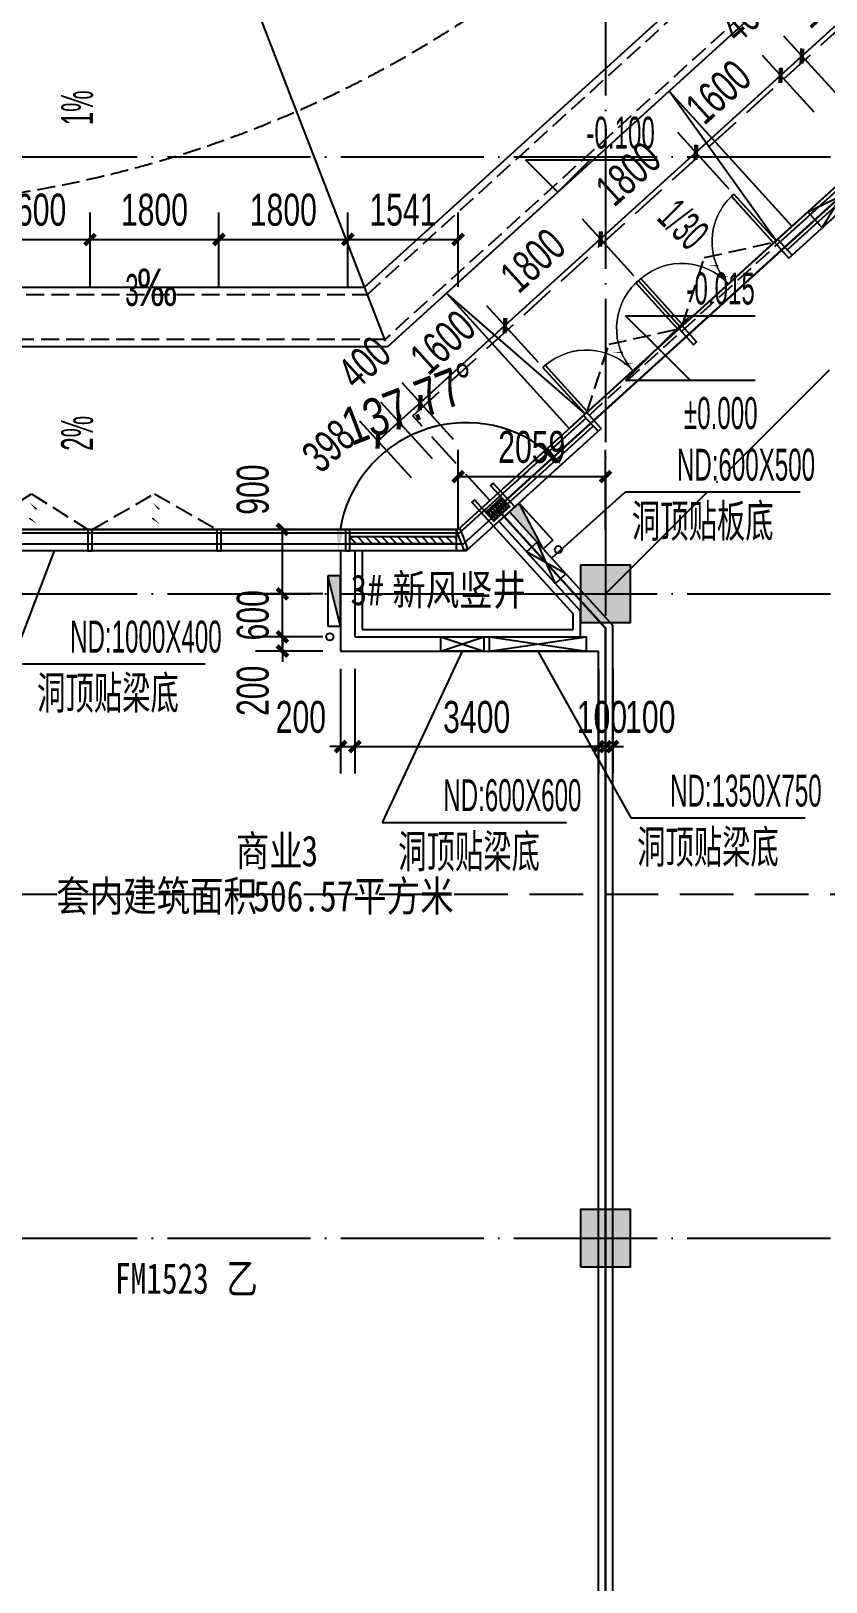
# Model space of a CAD drawing. Extents: x -409435 to 356702, y -107829 to 330904.
# Drawn here: x 60376 to 71479, y 11900 to 33559 of the extents above; entities that cross this region are included whole.
import ezdxf
from ezdxf.xclip import XClip

# ---------------------------------------------------------------- set-up
doc = ezdxf.new("R2010")
doc.units = 0
doc.header["$LTSCALE"] = 1000
doc.header["$MEASUREMENT"] = 0
doc.header["$XCLIPFRAME"] = 0
for name, pattern in [('104-14# 核心筒$0$DOTE', [2.42, 2, -0.2, 0.02, -0.2]), ('14#楼幕墙$0$DASH', [0.35, 0.25, -0.1]), ('X-104 14#平面$0$$0$DASH', [0.35, 0.25, -0.1]), ('X-104 14#平面$0$109 3#平面$0$DASH', [0.35, 0.25, -0.1]), ('X-104 14#平面$0$DASH', [0.35, 0.25, -0.1])]:
    doc.linetypes.add(name, pattern=pattern)
for name, color, linetype in [('01-标注_尺寸', 124, 'Continuous'), ('01-标注_标高', 200, 'Continuous'), ('01-标注_符号', 200, 'Continuous'), ('02-TEXT_标注', 130, 'Continuous'), ('104-14# 核心筒$0$A_AXIS-轴线', 36, '104-14# 核心筒$0$DOTE'), ('104-14# 核心筒$0$A_STR-砼柱', 51, 'Continuous'), ('14#楼幕墙$0$A-C_玻璃幕墙', 140, 'Continuous'), ('14#楼幕墙$0$A-C_窗', 140, 'Continuous'), ('14#楼幕墙$0$A-C_门', 150, 'Continuous'), ('PUB_HATCH', 8, 'Continuous'), ('X-104 14#平面$0$01-标注_尺寸', 124, 'Continuous'), ('X-104 14#平面$0$02-TEXT_房间', 7, 'Continuous'), ('X-104 14#平面$0$02-TEXT_标注', 130, 'Continuous'), ('X-104 14#平面$0$A-C_玻璃幕墙', 140, 'Continuous'), ('X-104 14#平面$0$A-C_窗', 140, 'Continuous'), ('X-104 14#平面$0$A-C_门', 150, 'Continuous'), ('X-104 14#平面$0$A-E_楼梯', 171, 'Continuous'), ('X-104 14#平面$0$A-O_分水线', 127, 'Continuous'), ('X-104 14#平面$0$A-O_散水', 134, 'Continuous'), ('X-104 14#平面$0$A-SUR_保温', 222, 'Continuous'), ('X-104 14#平面$0$A-SUR_吊顶', 40, 'Continuous'), ('X-104 14#平面$0$A-TECH_暖通', 6, 'Continuous'), ('X-104 14#平面$0$A-TECH_水', 3, 'Continuous'), ('X-104 14#平面$0$A-TECH_结构', 21, 'Continuous'), ('X-104 14#平面$0$A_STR-砌块墙', 121, 'Continuous'), ('X-104 14#平面$0$DOOR_FIRE_TEXT', 7, 'Continuous'), ('X-104 14#平面$0$SURFACE', 6, 'Continuous'), ('建-标注-文本', 254, 'Continuous'), ('建-标注-索引', 75, 'Continuous')]:
    doc.layers.add(name, color=color, linetype=linetype)
doc.layers.add('14#楼幕墙$0$04-不打印_辅助线', color=165, linetype='Continuous', plot=False)
doc.layers.add('X-104 14#平面$0$000套内', color=226, linetype='Continuous', lineweight=30, plot=False)
doc.styles.add('_TCH_DIM', font='ros.shx', dxfattribs={"width": 0.8, "height": 2, "bigfont": 'jd.shx'})
doc.styles.add('_TCH_DIM_T3', font='ros.shx', dxfattribs={"width": 0.705882, "bigfont": 'jd.shx'})
doc.styles.add('X-104 14#平面$0$_TCH_DIM_T3', font='ros.shx', dxfattribs={"width": 0.8, "bigfont": 'jd.shx'})
doc.styles.add('X-104 14#平面$0$_TCH_SPACE', font='STXIHEI_0.TTF', dxfattribs={"width": 0.8, "height": 5})
doc.styles.add('X-104 14#平面$0$_TCH_WINDOW', font='STXIHEI_0.TTF', dxfattribs={"width": 0.75, "height": 3.5})
doc.styles.add('X-104 14#平面$0$Standard', font='STXIHEI_0.TTF', dxfattribs={"width": 0.8})
doc.dimstyles.new('_TCH_ARCH&&150', dxfattribs={"dimtxt": 446.25, "dimasz": 150, "dimexe": 375, "dimexo": 450, "dimgap": 189.375, "dimtad": 1, "dimdec": 0, "dimzin": 0, "dimdsep": 46, "dimtxsty": '_TCH_DIM_T3', "dimblk": 'ARCHTICK', "dimcen": 0.09, "dimclrt": 7, "dimazin": 2, "dimtfac": 1, "dimtdec": 0, "dimtix": 1, "dimtmove": 2, "dimatfit": 3, "dimfxl": 0, "dimtolj": 1, "dimtzin": 0, "dimarcsym": 0})
doc.dimstyles.new('X-104 14#平面$0$_TCH_ARROW&&150', dxfattribs={"dimtxt": 525, "dimasz": 300, "dimexe": 375, "dimexo": 450, "dimgap": 150, "dimtad": 1, "dimdec": 0, "dimzin": 0, "dimdsep": 46, "dimtxsty": 'X-104 14#平面$0$_TCH_DIM_T3', "dimcen": 0.09, "dimclrt": 7, "dimazin": 2, "dimtfac": 1, "dimtdec": 0, "dimtix": 1, "dimtmove": 2, "dimatfit": 3, "dimfxl": 0, "dimtolj": 1, "dimtzin": 0, "dimarcsym": 0})

# ---------------------------------------------------------------- blocks, each defined once
blk = doc.blocks.new('14#楼幕墙$0$A$C38D07553')
blk.add_lwpolyline([(-60, -300), (0, -300), (0, 0), (-60, 0)], close=True)
blk = doc.blocks.new('14#楼幕墙$0$$LinePat$岩棉板')
at = {"color": 0}
for p, q in [((0, -17), (12, -67)), ((12, -67), (24, -17))]:
    blk.add_line(p, q, dxfattribs=at)
for centre, start, end in [((12, -17), 0, 180), ((0, -67), 270, 0), ((24, -67), 180, 270)]:
    blk.add_arc(centre, 12, start, end, dxfattribs=at)
at = {"layer": 'Defpoints'}
blk.add_point((0, 0), dxfattribs=at)
at = {"layer": 'Defpoints', "color": 0}
blk.add_point((24, -84), dxfattribs=at)
blk = doc.blocks.new('*U485')
blk.add_lwpolyline([(300, 0), (0, 0), (0, 150), (300, 150)], close=True)
at = {"color": 8, "xscale": -1.785714284225998, "yscale": 1.782568518697715, "zscale": 1.782568518697715, "rotation": 180}
for p in [(0, 0), (43, 0), (86, 0), (129, 0), (171, 0), (214, 0), (257, 0)]:
    blk.add_blockref('14#楼幕墙$0$$LinePat$岩棉板', p, dxfattribs=at)
blk = doc.blocks.new('14#楼幕墙$0$A$C07E80D9E')
blk.add_lwpolyline([(-350, -50), (-50, -50), (-50, -450), (0, -450), (0, 0), (-400, 0), (-400, -450), (-350, -450)], close=True)
for points in [[(-50, -200), (-350, -200)], [(-50, -220), (-350, -220)]]:
    blk.add_lwpolyline(points)
at = {"layer": '14#楼幕墙$0$A-C_玻璃幕墙', "rotation": 180}
blk.add_blockref('*U485', (-50, -50), dxfattribs=at)
blk = doc.blocks.new('14#楼幕墙$0$A$C385D642F')
for name, p, rotation in [('14#楼幕墙$0$A$C38D07553', (70804, 31551), 42.23219695921316), ('14#楼幕墙$0$A$C38D07553', (69471, 30341), 42.23219695921316), ('14#楼幕墙$0$A$C38D07553', (68138, 29132), 42.23219695921316), ('14#楼幕墙$0$A$C07E80D9E', (66837, 27545), 222.2321969592257), ('14#楼幕墙$0$A$C38D07553', (66369, 27511), 21.11609847960964)]:
    blk.add_blockref(name, p, dxfattribs=dict(rotation=rotation))
for p in [(61230, 27500), (63030, 27500), (64830, 27500)]:
    blk.add_blockref('14#楼幕墙$0$A$C38D07553', p)
blk = doc.blocks.new('14#楼幕墙$0$A$C22714246')
at = {"linetype": '14#楼幕墙$0$DASH'}
blk.add_lwpolyline([(1740, 497), (870, 0), (0, 497)], dxfattribs=at)
at = {"layer": '14#楼幕墙$0$A-C_玻璃幕墙', "color": 1}
blk.add_lwpolyline([(899, 122, 0, 25, 0), (802, 217, 0, 0, 0), (900, 340, 25, 0, 0), (796, 422, 0, 0, 0)], format="xyseb", dxfattribs=at)
blk = doc.blocks.new('14#楼幕墙$0$ccc')
at = {"linetype": '14#楼幕墙$0$DASH'}
blk.add_lwpolyline([(1570, 497), (785, 0), (0, 497)], dxfattribs=at)
at = {"layer": '14#楼幕墙$0$A-C_玻璃幕墙', "color": 1}
blk.add_lwpolyline([(814, 122, 0, 25, 0), (717, 217, 0, 0, 0), (816, 340, 25, 0, 0), (711, 422, 0, 0, 0)], format="xyseb", dxfattribs=at)
blk = doc.blocks.new('14#楼幕墙$0$$DorLib2D$00000002')
for p, q in [((-0.5, 0), (-0.5, 0.4875)), ((-0.475, 0.4875), (-0.5, 0.4875)), ((-0.475, 0), (-0.475, 0.4875)), ((0.475, 0), (0.475, 0.4875)), ((0.475, 0.4875), (0.5, 0.4875)), ((0.5, 0), (0.5, 0.4875)), ((-0.5, 0), (-0.475, 0)), ((0.5, 0), (0.475, 0))]:
    blk.add_line(p, q)
at = {"lineweight": 13}
for centre, start, end in [((-0.4875, 0), 0, 88.53072), ((0.4875, 0), 91.46928, 180)]:
    blk.add_arc(centre, 0.4875, start, end, dxfattribs=at)
blk = doc.blocks.new('14#楼幕墙')
at = {"layer": '14#楼幕墙$0$A-C_玻璃幕墙'}
for p, q in [((83503, 42180), (66341, 26600)), ((70961, 30389), (73626, 32809)), ((72000, 31670), (70837, 30614)), ((70938, 30503), (72100, 31559)), ((68127, 28154), (66360, 26550)), ((66418, 26400), (68228, 28043)), ((66456, 26300), (68340, 28010)), ((59601, 26600), (66341, 26600)), ((59601, 26550), (66360, 26550)), ((55830, 26400), (66418, 26400)), ((66456, 26300), (55830, 26300))]:
    blk.add_line(p, q, dxfattribs=at)
at = {"layer": '14#楼幕墙$0$A-C_玻璃幕墙', "linetype": '14#楼幕墙$0$DASH', "ltscale": 2}
blk.add_lwpolyline([(66783, 27002), (65708, 28186), (81701, 42704), (82776, 41520)], close=True, dxfattribs=at)
at = {"layer": '14#楼幕墙$0$04-不打印_辅助线', "rotation": 222.2321969592249}
for p in [(70425, 30979), (69093, 29769)]:
    blk.add_blockref('14#楼幕墙$0$A$C22714246', p, dxfattribs=at)
at = {"layer": '14#楼幕墙$0$A-C_玻璃幕墙'}
blk.add_blockref('14#楼幕墙$0$A$C385D642F', (0, -900), dxfattribs=at)
at = {"layer": '14#楼幕墙$0$A-C_窗', "rotation": 180}
for name, p in [('14#楼幕墙$0$ccc', (61170, 27097)), ('14#楼幕墙$0$A$C22714246', (62970, 27097))]:
    blk.add_blockref(name, p, dxfattribs=at)
at = {"layer": '14#楼幕墙$0$A-C_门', "xscale": -1800, "yscale": -1800, "zscale": 100, "rotation": 222.2321969590106}
for p in [(70115, 30026), (68782, 28816)]:
    blk.add_blockref('14#楼幕墙$0$$DorLib2D$00000002', p, dxfattribs=at)
blk = doc.blocks.new('_FZH')
blk.add_lwpolyline([(-0.5, -0.5), (0.5, -0.5), (0.5, 0.5), (-0.5, 0.5)], close=True)
at = {"layer": 'PUB_HATCH'}
blk.add_solid([(-0.5, -0.5), (0.5, -0.5), (-0.5, 0.5), (0.5, 0.5)], dxfattribs=at)
blk = doc.blocks.new('104-14# 核心筒')
at = {"layer": '104-14# 核心筒$0$A_AXIS-轴线'}
for p, q in [((68400, 54018.4), (68400, -8545.1)), ((-24839, 31800), (120259.9, 31800)), ((-24839, 25700), (120259.9, 25700)), ((-24839, 16700), (120259.9, 16700))]:
    blk.add_line(p, q, dxfattribs=at)
blk.add_lwpolyline([(83500, 40800), (68400, 25700)], dxfattribs=at)
at = {"layer": '104-14# 核心筒$0$A_STR-砼柱', "xscale": 700, "yscale": 800, "zscale": 800}
for p in [(68400, 25700), (68400, 16700)]:
    blk.add_blockref('_FZH', p, dxfattribs=at)
blk = doc.blocks.new('*U397')
h = blk.add_hatch()
h.set_pattern_fill('ANSI31', color=256, scale=50)
h.set_pattern_definition([(45, (-55954.97, 120006.8), (-56.1266, 56.1266), [])])
h.paths.add_polyline_path([(-1483, 100), (0, 100), (0, 200), (-1483, 200)])
for points in [[(-1483, 0), (0, 0), (0, 300), (-1483, 300)], [(-1483, 100), (0, 100), (0, 200), (-1483, 200)]]:
    blk.add_lwpolyline(points, close=True)
blk = doc.blocks.new('X-104 14#平面$0$A$C5C1E4A78')
blk.add_line((0, 0), (-3484, 9022))
blk = doc.blocks.new('X-104 14#平面$0$$TwtSys$00000434')
for p, q in [((-0.5, 0.5), (-0.5, -0.5)), ((-0.5, -0.5), (0.5, 0.5)), ((0.5, 0.5), (-0.5, 0.5)), ((0.5, -0.5), (0.5, 0.5)), ((-0.5, -0.5), (0.5, -0.5))]:
    blk.add_line(p, q)
blk.add_solid([(0.5, -0.5), (0.5, 0.5), (-0.5, -0.5)])
blk = doc.blocks.new('X-104 14#平面$0$A$C324F6C76')
at = {"layer": 'X-104 14#平面$0$A-TECH_水'}
for centre in [(-48159, 26318), (-51350, 25100)]:
    blk.add_circle(centre, 50, dxfattribs=at)
at = {"layer": 'X-104 14#平面$0$A-TECH_水', "xscale": -700, "zscale": 700}
for p, yscale, rotation in [((-48539, 26648), 180, 312.2321969592212), ((-51290, 25600), -180, 269.999999999999)]:
    blk.add_blockref('X-104 14#平面$0$$TwtSys$00000434', p, dxfattribs=dict(at, yscale=yscale, rotation=rotation))
blk = doc.blocks.new('*U436')
blk.add_lwpolyline([(200, 0), (200, 600), (0, 600), (0, 0), (200, 0), (0, 600), (0, 0), (200, 600)])
blk = doc.blocks.new('*U437')
blk.add_lwpolyline([(200, 0), (200, 1350), (0, 1350), (0, 0), (200, 0), (0, 1350), (0, 0), (200, 1350)])
blk = doc.blocks.new('*U453')
blk.add_lwpolyline([(300, 0), (300, 1000), (0, 1000), (0, 0), (300, 0), (0, 1000), (0, 0), (300, 1000)])
blk = doc.blocks.new('X-104 14#平面$0$sdfjladfiididid')
at = {"layer": 'X-104 14#平面$0$A-TECH_暖通', "xscale": -1}
for name, p, rotation in [('*U453', (71427, 30812), 312.2321969592098), ('*U436', (67848, 25977), 42.23219695922447), ('*U436', (66100, 24900), 270), ('*U437', (66780, 24900), 270)]:
    blk.add_blockref(name, p, dxfattribs=dict(at, rotation=rotation))
blk = doc.blocks.new('*D2596')
at = {"layer": 'Defpoints', "color": 0, "transparency": 16777216}
for p in [(66514, 28089), (66747, 26563), (66065, 26300), (66456, 26300)]:
    blk.add_point(p, dxfattribs=at)
at = {"layer": 'X-104 14#平面$0$01-标注_尺寸', "color": 0, "lineweight": -2, "transparency": 16777216}
for p, q in [((67080, 26866), (68059, 27755)), ((65615, 26300), (64292, 26300))]:
    blk.add_line(p, q, dxfattribs=at)
blk.add_arc((66456, 26300), 1789, 51.8491, 170.3831, dxfattribs=at)
at = {"layer": 'X-104 14#平面$0$01-标注_尺寸', "color": 0, "transparency": 16777216}
for points in [[(67596, 27744), (67528, 27671), (67781, 27503)], [(64742, 26595), (64642, 26603), (64667, 26300)]]:
    blk.add_solid(points, dxfattribs=at)
at = {"layer": 'X-104 14#平面$0$01-标注_尺寸', "color": 7, "transparency": 16777216, "insert": (65663, 28354), "char_height": 525, "attachment_point": 5, "rotation": 21.1161, "style": 'X-104 14#平面$0$_TCH_DIM_T3'}
blk.add_mtext('\\A1;137.77°', dxfattribs=at)
blk = doc.blocks.new('X-104 14#平面$0$$DorLib2D$00000002')
for p, q in [((-0.5, 0), (-0.5, 0.4875)), ((-0.475, 0.4875), (-0.5, 0.4875)), ((-0.475, 0), (-0.475, 0.4875)), ((0.475, 0), (0.475, 0.4875)), ((0.475, 0.4875), (0.5, 0.4875)), ((0.5, 0), (0.5, 0.4875)), ((-0.5, 0), (-0.475, 0)), ((0.5, 0), (0.475, 0))]:
    blk.add_line(p, q)
at = {"lineweight": 13}
for centre, start, end in [((-0.4875, 0), 0, 88.53072), ((0.4875, 0), 91.46928, 180)]:
    blk.add_arc(centre, 0.4875, start, end, dxfattribs=at)
blk = doc.blocks.new('sjdfadsfiididdi')
at = {"layer": '建-标注-索引'}
for p, q in [((67647, 26199), (68681, 27122)), ((68681, 27122), (71117, 27122)), ((60700, 26300), (60097, 24722)), ((60097, 24722), (62810, 24722)), ((66400, 24900), (65282, 22508)), ((67455, 24900), (68754, 22571)), ((68754, 22571), (71190, 22571)), ((65282, 22508), (67854, 22508))]:
    blk.add_line(p, q, dxfattribs=at)
at = {"layer": '建-标注-文本', "style": '_TCH_DIM'}
for s, height, width, p in [('ND:600X500', 446.2, 0.564706, (69397, 27280)), ('洞顶贴板底', 520.9, 0.8, (68768, 26440)), ('ND:1000X400', 446.25, 0.564706, (60922, 24879)), ('洞顶贴梁底', 520.9, 0.8, (60461, 24039)), ('ND:1350X750', 446.25, 0.564706, (69302, 22728)), ('ND:600X600', 446.2, 0.564706, (66134, 22665)), ('洞顶贴梁底', 520.9, 0.8, (65505, 21825)), ('洞顶贴梁底', 520.9, 0.8, (68841, 21888))]:
    blk.add_text(s, height=height, dxfattribs=dict(at, width=width)).set_placement(p)
blk = doc.blocks.new('_ArchTick')
at = {"color": 0, "linetype": 'ByBlock', "const_width": 0.4}
blk.add_lwpolyline([(-0.5, -0.5), (0.5, 0.5)], dxfattribs=at)
blk = doc.blocks.new('*D574')
at = {"layer": '01-标注_尺寸', "color": 0, "lineweight": -2, "transparency": 16777216}
for p, q in [((64800, 29987), (64800, 31024)), ((66341, 29987), (66341, 31024)), ((64800, 30649), (66341, 30649))]:
    blk.add_line(p, q, dxfattribs=at)
at = {"layer": 'Defpoints', "color": 0, "transparency": 16777216}
for p in [(66341, 30649), (64800, 29537), (66341, 29537)]:
    blk.add_point(p, dxfattribs=at)
at = {"layer": '01-标注_尺寸', "color": 0, "lineweight": -2, "transparency": 16777216, "xscale": 150, "yscale": 150, "zscale": 150, "rotation": 180}
blk.add_blockref('_ArchTick', (64800, 30649), dxfattribs=at)
at = {"layer": '01-标注_尺寸', "color": 0, "lineweight": -2, "transparency": 16777216, "xscale": 150, "yscale": 150, "zscale": 150}
blk.add_blockref('_ArchTick', (66341, 30649), dxfattribs=at)
at = {"layer": '01-标注_尺寸', "color": 7, "transparency": 16777216, "insert": (65570, 31061), "char_height": 446.2, "attachment_point": 5, "style": '_TCH_DIM_T3'}
blk.add_mtext('\\A1;1541', dxfattribs=at)
blk = doc.blocks.new('*D575')
at = {"layer": '01-标注_尺寸', "color": 0, "lineweight": -2, "transparency": 16777216}
for p, q in [((63000, 29987), (63000, 31024)), ((64800, 29987), (64800, 31024)), ((63000, 30649), (64800, 30649))]:
    blk.add_line(p, q, dxfattribs=at)
at = {"layer": 'Defpoints', "color": 0, "transparency": 16777216}
for p in [(64800, 30649), (63000, 29537), (64800, 29537)]:
    blk.add_point(p, dxfattribs=at)
at = {"layer": '01-标注_尺寸', "color": 0, "lineweight": -2, "transparency": 16777216, "xscale": 150, "yscale": 150, "zscale": 150, "rotation": 180}
blk.add_blockref('_ArchTick', (63000, 30649), dxfattribs=at)
at = {"layer": '01-标注_尺寸', "color": 0, "lineweight": -2, "transparency": 16777216, "xscale": 150, "yscale": 150, "zscale": 150}
blk.add_blockref('_ArchTick', (64800, 30649), dxfattribs=at)
at = {"layer": '01-标注_尺寸', "color": 7, "transparency": 16777216, "insert": (63900, 31061), "char_height": 446.2, "attachment_point": 5, "style": '_TCH_DIM_T3'}
blk.add_mtext('\\A1;1800', dxfattribs=at)
blk = doc.blocks.new('*D576')
at = {"layer": '01-标注_尺寸', "color": 0, "lineweight": -2, "transparency": 16777216}
for p, q in [((61200, 29987), (61200, 31024)), ((63000, 29987), (63000, 31024)), ((61200, 30649), (63000, 30649))]:
    blk.add_line(p, q, dxfattribs=at)
at = {"layer": 'Defpoints', "color": 0, "transparency": 16777216}
for p in [(63000, 30649), (61200, 29537), (63000, 29537)]:
    blk.add_point(p, dxfattribs=at)
at = {"layer": '01-标注_尺寸', "color": 0, "lineweight": -2, "transparency": 16777216, "xscale": 150, "yscale": 150, "zscale": 150, "rotation": 180}
blk.add_blockref('_ArchTick', (61200, 30649), dxfattribs=at)
at = {"layer": '01-标注_尺寸', "color": 0, "lineweight": -2, "transparency": 16777216, "xscale": 150, "yscale": 150, "zscale": 150}
blk.add_blockref('_ArchTick', (63000, 30649), dxfattribs=at)
at = {"layer": '01-标注_尺寸', "color": 7, "transparency": 16777216, "insert": (62100, 31061), "char_height": 446.2, "attachment_point": 5, "style": '_TCH_DIM_T3'}
blk.add_mtext('\\A1;1800', dxfattribs=at)
blk = doc.blocks.new('*D577')
at = {"layer": '01-标注_尺寸', "color": 0, "lineweight": -2, "transparency": 16777216}
for p, q in [((59600, 29987), (59600, 31024)), ((61200, 29987), (61200, 31024)), ((59600, 30649), (61200, 30649))]:
    blk.add_line(p, q, dxfattribs=at)
at = {"layer": 'Defpoints', "color": 0, "transparency": 16777216}
for p in [(61200, 30649), (59600, 29537), (61200, 29537)]:
    blk.add_point(p, dxfattribs=at)
at = {"layer": '01-标注_尺寸', "color": 0, "lineweight": -2, "transparency": 16777216, "xscale": 150, "yscale": 150, "zscale": 150, "rotation": 180}
blk.add_blockref('_ArchTick', (59600, 30649), dxfattribs=at)
at = {"layer": '01-标注_尺寸', "color": 0, "lineweight": -2, "transparency": 16777216, "xscale": 150, "yscale": 150, "zscale": 150}
blk.add_blockref('_ArchTick', (61200, 30649), dxfattribs=at)
at = {"layer": '01-标注_尺寸', "color": 7, "transparency": 16777216, "insert": (60400, 31061), "char_height": 446.2, "attachment_point": 5, "style": '_TCH_DIM_T3'}
blk.add_mtext('\\A1;1600', dxfattribs=at)
blk = doc.blocks.new('*D756')
at = {"layer": '01-标注_尺寸', "color": 0, "lineweight": -2, "transparency": 16777216}
for p, q in [((66341, 26600), (66341, 27711)), ((68400, 26600), (68400, 27711)), ((66341, 27336), (68400, 27336))]:
    blk.add_line(p, q, dxfattribs=at)
at = {"layer": 'Defpoints', "color": 0, "transparency": 16777216}
for p in [(68400, 27336), (66341, 26150), (68400, 26150)]:
    blk.add_point(p, dxfattribs=at)
at = {"layer": '01-标注_尺寸', "color": 0, "lineweight": -2, "transparency": 16777216, "xscale": 150, "yscale": 150, "zscale": 150, "rotation": 180}
blk.add_blockref('_ArchTick', (66341, 27336), dxfattribs=at)
at = {"layer": '01-标注_尺寸', "color": 0, "lineweight": -2, "transparency": 16777216, "xscale": 150, "yscale": 150, "zscale": 150}
blk.add_blockref('_ArchTick', (68400, 27336), dxfattribs=at)
at = {"layer": '01-标注_尺寸', "color": 7, "transparency": 16777216, "insert": (67370, 27748), "char_height": 446.2, "attachment_point": 5, "style": '_TCH_DIM_T3'}
blk.add_mtext('\\A1;2059', dxfattribs=at)
blk = doc.blocks.new('*D1133')
at = {"layer": '01-标注_尺寸', "color": 0, "lineweight": -2, "transparency": 16777216}
for p, q in [((68400, 24650), (68400, 23191)), ((68500, 24650), (68500, 23191)), ((68400, 23566), (68250, 23566)), ((68400, 23566), (68500, 23566)), ((68500, 23566), (68650, 23566))]:
    blk.add_line(p, q, dxfattribs=at)
at = {"layer": 'Defpoints', "color": 0, "transparency": 16777216}
for p in [(68400, 25100), (68500, 25100), (68500, 23566)]:
    blk.add_point(p, dxfattribs=at)
at = {"layer": '01-标注_尺寸', "color": 0, "lineweight": -2, "transparency": 16777216, "xscale": 150, "yscale": 150, "zscale": 150}
blk.add_blockref('_ArchTick', (68400, 23566), dxfattribs=at)
at = {"layer": '01-标注_尺寸', "color": 0, "lineweight": -2, "transparency": 16777216, "xscale": 150, "yscale": 150, "zscale": 150, "rotation": 180}
blk.add_blockref('_ArchTick', (68500, 23566), dxfattribs=at)
at = {"layer": '01-标注_尺寸', "color": 7, "transparency": 16777216, "insert": (69025, 23978), "char_height": 446.2, "attachment_point": 5, "style": '_TCH_DIM_T3'}
blk.add_mtext('\\A1;100', dxfattribs=at)
blk = doc.blocks.new('*D1134')
at = {"layer": '01-标注_尺寸', "color": 0, "lineweight": -2, "transparency": 16777216}
for p, q in [((68300, 24650), (68300, 23191)), ((68400, 24650), (68400, 23191)), ((68300, 23566), (68150, 23566)), ((68300, 23566), (68400, 23566)), ((68400, 23566), (68550, 23566))]:
    blk.add_line(p, q, dxfattribs=at)
at = {"layer": 'Defpoints', "color": 0, "transparency": 16777216}
for p in [(68300, 25100), (68400, 25100), (68400, 23566)]:
    blk.add_point(p, dxfattribs=at)
at = {"layer": '01-标注_尺寸', "color": 0, "lineweight": -2, "transparency": 16777216, "xscale": 150, "yscale": 150, "zscale": 150}
blk.add_blockref('_ArchTick', (68300, 23566), dxfattribs=at)
at = {"layer": '01-标注_尺寸', "color": 0, "lineweight": -2, "transparency": 16777216, "xscale": 150, "yscale": 150, "zscale": 150, "rotation": 180}
blk.add_blockref('_ArchTick', (68400, 23566), dxfattribs=at)
at = {"layer": '01-标注_尺寸', "color": 7, "transparency": 16777216, "insert": (68350, 23978), "char_height": 446.2, "attachment_point": 5, "style": '_TCH_DIM_T3'}
blk.add_mtext('\\A1;100', dxfattribs=at)
blk = doc.blocks.new('*D1135')
at = {"layer": '01-标注_尺寸', "color": 0, "lineweight": -2, "transparency": 16777216}
for p, q in [((64900, 24650), (64900, 23191)), ((68300, 24650), (68300, 23191)), ((64900, 23566), (68300, 23566))]:
    blk.add_line(p, q, dxfattribs=at)
at = {"layer": 'Defpoints', "color": 0, "transparency": 16777216}
for p in [(64900, 25100), (68300, 25100), (68300, 23566)]:
    blk.add_point(p, dxfattribs=at)
at = {"layer": '01-标注_尺寸', "color": 0, "lineweight": -2, "transparency": 16777216, "xscale": 150, "yscale": 150, "zscale": 150, "rotation": 180}
blk.add_blockref('_ArchTick', (64900, 23566), dxfattribs=at)
at = {"layer": '01-标注_尺寸', "color": 0, "lineweight": -2, "transparency": 16777216, "xscale": 150, "yscale": 150, "zscale": 150}
blk.add_blockref('_ArchTick', (68300, 23566), dxfattribs=at)
at = {"layer": '01-标注_尺寸', "color": 7, "transparency": 16777216, "insert": (66600, 23978), "char_height": 446.2, "attachment_point": 5, "style": '_TCH_DIM_T3'}
blk.add_mtext('\\A1;3400', dxfattribs=at)
blk = doc.blocks.new('*D1136')
at = {"layer": '01-标注_尺寸', "color": 0, "lineweight": -2, "transparency": 16777216}
for p, q in [((64700, 24650), (64700, 23191)), ((64900, 24650), (64900, 23191)), ((64700, 23566), (64550, 23566)), ((64700, 23566), (64900, 23566)), ((64900, 23566), (65050, 23566))]:
    blk.add_line(p, q, dxfattribs=at)
at = {"layer": 'Defpoints', "color": 0, "transparency": 16777216}
for p in [(64700, 25100), (64900, 25100), (64900, 23566)]:
    blk.add_point(p, dxfattribs=at)
at = {"layer": '01-标注_尺寸', "color": 0, "lineweight": -2, "transparency": 16777216, "xscale": 150, "yscale": 150, "zscale": 150}
blk.add_blockref('_ArchTick', (64700, 23566), dxfattribs=at)
at = {"layer": '01-标注_尺寸', "color": 0, "lineweight": -2, "transparency": 16777216, "xscale": 150, "yscale": 150, "zscale": 150, "rotation": 180}
blk.add_blockref('_ArchTick', (64900, 23566), dxfattribs=at)
at = {"layer": '01-标注_尺寸', "color": 7, "transparency": 16777216, "insert": (64145, 23978), "char_height": 446.2, "attachment_point": 5, "style": '_TCH_DIM_T3'}
blk.add_mtext('\\A1;200', dxfattribs=at)
blk = doc.blocks.new('*D1137')
at = {"layer": '01-标注_尺寸', "color": 0, "lineweight": -2, "transparency": 16777216}
for p, q in [((64450, 26600), (63512, 26600)), ((63887, 25700), (63887, 26600)), ((64450, 25700), (63512, 25700))]:
    blk.add_line(p, q, dxfattribs=at)
at = {"layer": 'Defpoints', "color": 0, "transparency": 16777216}
for p in [(63887, 26600), (64900, 26600), (64900, 25700)]:
    blk.add_point(p, dxfattribs=at)
at = {"layer": '01-标注_尺寸', "color": 0, "lineweight": -2, "transparency": 16777216, "xscale": 150, "yscale": 150, "zscale": 150}
for p, rotation in [((63887, 26600), 90), ((63887, 25700), 270)]:
    blk.add_blockref('_ArchTick', p, dxfattribs=dict(at, rotation=rotation))
at = {"layer": '01-标注_尺寸', "color": 7, "transparency": 16777216, "insert": (63475, 27155), "char_height": 446.2, "attachment_point": 5, "rotation": 90, "style": '_TCH_DIM_T3'}
blk.add_mtext('\\A1;900', dxfattribs=at)
blk = doc.blocks.new('*D1138')
at = {"layer": '01-标注_尺寸', "color": 0, "lineweight": -2, "transparency": 16777216}
for p, q in [((63887, 25700), (63887, 25850)), ((64450, 25700), (63512, 25700)), ((63887, 25100), (63887, 25700)), ((64450, 25100), (63512, 25100)), ((63887, 25100), (63887, 24950))]:
    blk.add_line(p, q, dxfattribs=at)
at = {"layer": 'Defpoints', "color": 0, "transparency": 16777216}
for p in [(63887, 25700), (64900, 25700), (64900, 25100)]:
    blk.add_point(p, dxfattribs=at)
at = {"layer": '01-标注_尺寸', "color": 0, "lineweight": -2, "transparency": 16777216, "xscale": 150, "yscale": 150, "zscale": 150}
for p, rotation in [((63887, 25700), 270), ((63887, 25100), 90)]:
    blk.add_blockref('_ArchTick', p, dxfattribs=dict(at, rotation=rotation))
at = {"layer": '01-标注_尺寸', "color": 7, "transparency": 16777216, "insert": (63475, 25400), "char_height": 446.2, "attachment_point": 5, "rotation": 90, "style": '_TCH_DIM_T3'}
blk.add_mtext('\\A1;600', dxfattribs=at)
blk = doc.blocks.new('*D1139')
at = {"layer": '01-标注_尺寸', "color": 0, "lineweight": -2, "transparency": 16777216}
for p, q in [((63887, 25100), (63887, 25250)), ((64450, 25100), (63512, 25100)), ((63887, 24900), (63887, 25100)), ((64450, 24900), (63512, 24900)), ((63887, 24900), (63887, 24750))]:
    blk.add_line(p, q, dxfattribs=at)
at = {"layer": 'Defpoints', "color": 0, "transparency": 16777216}
for p in [(63887, 25100), (64900, 25100), (64900, 24900)]:
    blk.add_point(p, dxfattribs=at)
at = {"layer": '01-标注_尺寸', "color": 0, "lineweight": -2, "transparency": 16777216, "xscale": 150, "yscale": 150, "zscale": 150}
for p, rotation in [((63887, 25100), 270), ((63887, 24900), 90)]:
    blk.add_blockref('_ArchTick', p, dxfattribs=dict(at, rotation=rotation))
at = {"layer": '01-标注_尺寸', "color": 7, "transparency": 16777216, "insert": (63475, 24345), "char_height": 446.2, "attachment_point": 5, "rotation": 90, "style": '_TCH_DIM_T3'}
blk.add_mtext('\\A1;200', dxfattribs=at)
blk = doc.blocks.new('*D1772')
at = {"layer": '01-标注_尺寸', "color": 0, "lineweight": -2, "transparency": 16777216}
for p, q in [((72795, 33770), (72075, 34562)), ((71143, 33209), (72327, 34284)), ((71610, 32694), (70891, 33486))]:
    blk.add_line(p, q, dxfattribs=at)
at = {"layer": 'Defpoints', "color": 0, "transparency": 16777216}
for p in [(72327, 34284), (73097, 33436), (71912, 32361)]:
    blk.add_point(p, dxfattribs=at)
at = {"layer": '01-标注_尺寸', "color": 0, "lineweight": -2, "transparency": 16777216, "xscale": 150, "yscale": 150, "zscale": 150}
for p, rotation in [((72327, 34284), 42.23219695922374), ((71143, 33209), 222.2321969592237)]:
    blk.add_blockref('_ArchTick', p, dxfattribs=dict(at, rotation=rotation))
at = {"layer": '01-标注_尺寸', "color": 7, "transparency": 16777216, "insert": (71458, 34052), "char_height": 446.2, "attachment_point": 5, "rotation": 42.2322, "style": '_TCH_DIM_T3'}
blk.add_mtext('\\A1;1600', dxfattribs=at)
blk = doc.blocks.new('*D1773')
at = {"layer": '01-标注_尺寸', "color": 0, "lineweight": -2, "transparency": 16777216}
for p, q in [((71610, 32694), (70891, 33486)), ((71314, 32425), (70594, 33218)), ((70846, 32940), (71143, 33209))]:
    blk.add_line(p, q, dxfattribs=at)
at = {"layer": 'Defpoints', "color": 0, "transparency": 16777216}
for p in [(71143, 33209), (71912, 32361), (71616, 32092)]:
    blk.add_point(p, dxfattribs=at)
at = {"layer": '01-标注_尺寸', "color": 0, "lineweight": -2, "transparency": 16777216, "xscale": 150, "yscale": 150, "zscale": 150}
for p, rotation in [((71143, 33209), 42.23219695922238), ((70846, 32940), 222.2321969592224)]:
    blk.add_blockref('_ArchTick', p, dxfattribs=dict(at, rotation=rotation))
at = {"layer": '01-标注_尺寸', "color": 7, "transparency": 16777216, "insert": (70364, 33769), "char_height": 446.2, "attachment_point": 5, "rotation": 42.2322, "style": '_TCH_DIM_T3'}
blk.add_mtext('\\A1;400', dxfattribs=at)
blk = doc.blocks.new('*D1774')
at = {"layer": '01-标注_尺寸', "color": 0, "lineweight": -2, "transparency": 16777216}
for p, q in [((71314, 32425), (70594, 33218)), ((69662, 31865), (70846, 32940)), ((70129, 31350), (69410, 32142))]:
    blk.add_line(p, q, dxfattribs=at)
at = {"layer": 'Defpoints', "color": 0, "transparency": 16777216}
for p in [(70846, 32940), (71616, 32092), (70431, 31017)]:
    blk.add_point(p, dxfattribs=at)
at = {"layer": '01-标注_尺寸', "color": 0, "lineweight": -2, "transparency": 16777216, "xscale": 150, "yscale": 150, "zscale": 150}
for p, rotation in [((70846, 32940), 42.23219695922367), ((69662, 31865), 222.2321969592237)]:
    blk.add_blockref('_ArchTick', p, dxfattribs=dict(at, rotation=rotation))
at = {"layer": '01-标注_尺寸', "color": 7, "transparency": 16777216, "insert": (69977, 32708), "char_height": 446.2, "attachment_point": 5, "rotation": 42.2322, "style": '_TCH_DIM_T3'}
blk.add_mtext('\\A1;1600', dxfattribs=at)
blk = doc.blocks.new('*D1775')
at = {"layer": '01-标注_尺寸', "color": 0, "lineweight": -2, "transparency": 16777216}
for p, q in [((70129, 31350), (69410, 32142)), ((68329, 30655), (69662, 31865)), ((68796, 30140), (68077, 30932))]:
    blk.add_line(p, q, dxfattribs=at)
at = {"layer": 'Defpoints', "color": 0, "transparency": 16777216}
for p in [(69662, 31865), (70431, 31017), (69099, 29807)]:
    blk.add_point(p, dxfattribs=at)
at = {"layer": '01-标注_尺寸', "color": 0, "lineweight": -2, "transparency": 16777216, "xscale": 150, "yscale": 150, "zscale": 150}
for p, rotation in [((69662, 31865), 42.23219695922392), ((68329, 30655), 222.2321969592239)]:
    blk.add_blockref('_ArchTick', p, dxfattribs=dict(at, rotation=rotation))
at = {"layer": '01-标注_尺寸', "color": 7, "transparency": 16777216, "insert": (68718, 31565), "char_height": 446.2, "attachment_point": 5, "rotation": 42.2322, "style": '_TCH_DIM_T3'}
blk.add_mtext('\\A1;1800', dxfattribs=at)
blk = doc.blocks.new('*D1776')
at = {"layer": '01-标注_尺寸', "color": 0, "lineweight": -2, "transparency": 16777216}
for p, q in [((68796, 30140), (68077, 30932)), ((66996, 29445), (68329, 30655)), ((67463, 28930), (66744, 29722))]:
    blk.add_line(p, q, dxfattribs=at)
at = {"layer": 'Defpoints', "color": 0, "transparency": 16777216}
for p in [(68329, 30655), (69099, 29807), (67766, 28597)]:
    blk.add_point(p, dxfattribs=at)
at = {"layer": '01-标注_尺寸', "color": 0, "lineweight": -2, "transparency": 16777216, "xscale": 150, "yscale": 150, "zscale": 150}
for p, rotation in [((68329, 30655), 42.23219695922378), ((66996, 29445), 222.2321969592238)]:
    blk.add_blockref('_ArchTick', p, dxfattribs=dict(at, rotation=rotation))
at = {"layer": '01-标注_尺寸', "color": 7, "transparency": 16777216, "insert": (67385, 30355), "char_height": 446.2, "attachment_point": 5, "rotation": 42.2322, "style": '_TCH_DIM_T3'}
blk.add_mtext('\\A1;1800', dxfattribs=at)
blk = doc.blocks.new('*D1777')
at = {"layer": '01-标注_尺寸', "color": 0, "lineweight": -2, "transparency": 16777216}
for p, q in [((67463, 28930), (66744, 29722)), ((65812, 28369), (66996, 29445)), ((66279, 27855), (65559, 28647))]:
    blk.add_line(p, q, dxfattribs=at)
at = {"layer": 'Defpoints', "color": 0, "transparency": 16777216}
for p in [(66996, 29445), (67766, 28597), (66581, 27522)]:
    blk.add_point(p, dxfattribs=at)
at = {"layer": '01-标注_尺寸', "color": 0, "lineweight": -2, "transparency": 16777216, "xscale": 150, "yscale": 150, "zscale": 150}
for p, rotation in [((66996, 29445), 42.23219695922336), ((65812, 28369), 222.2321969592233)]:
    blk.add_blockref('_ArchTick', p, dxfattribs=dict(at, rotation=rotation))
at = {"layer": '01-标注_尺寸', "color": 7, "transparency": 16777216, "insert": (66127, 29213), "char_height": 446.2, "attachment_point": 5, "rotation": 42.2322, "style": '_TCH_DIM_T3'}
blk.add_mtext('\\A1;1600', dxfattribs=at)
blk = doc.blocks.new('*D1778')
at = {"layer": '01-标注_尺寸', "color": 0, "lineweight": -2, "transparency": 16777216}
for p, q in [((66279, 27855), (65559, 28647)), ((65983, 27586), (65263, 28378)), ((65515, 28101), (65812, 28369))]:
    blk.add_line(p, q, dxfattribs=at)
at = {"layer": 'Defpoints', "color": 0, "transparency": 16777216}
for p in [(65812, 28369), (66581, 27522), (66285, 27253)]:
    blk.add_point(p, dxfattribs=at)
at = {"layer": '01-标注_尺寸', "color": 0, "lineweight": -2, "transparency": 16777216, "xscale": 150, "yscale": 150, "zscale": 150}
for p, rotation in [((65812, 28369), 42.23219695922479), ((65515, 28101), 222.2321969592248)]:
    blk.add_blockref('_ArchTick', p, dxfattribs=dict(at, rotation=rotation))
at = {"layer": '01-标注_尺寸', "color": 7, "transparency": 16777216, "insert": (65033, 28929), "char_height": 446.2, "attachment_point": 5, "rotation": 42.2322, "style": '_TCH_DIM_T3'}
blk.add_mtext('\\A1;400', dxfattribs=at)
blk = doc.blocks.new('*D1779')
at = {"layer": '01-标注_尺寸', "color": 0, "lineweight": -2, "transparency": 16777216}
for p, q in [((65983, 27586), (65263, 28378)), ((65688, 27319), (64969, 28111)), ((65221, 27833), (65515, 28101))]:
    blk.add_line(p, q, dxfattribs=at)
at = {"layer": 'Defpoints', "color": 0, "transparency": 16777216}
for p in [(65515, 28101), (66285, 27253), (65991, 26985)]:
    blk.add_point(p, dxfattribs=at)
at = {"layer": '01-标注_尺寸', "color": 0, "lineweight": -2, "transparency": 16777216, "xscale": 150, "yscale": 150, "zscale": 150}
for p, rotation in [((65515, 28101), 42.23219695922397), ((65221, 27833), 222.232196959224)]:
    blk.add_blockref('_ArchTick', p, dxfattribs=dict(at, rotation=rotation))
at = {"layer": '01-标注_尺寸', "color": 7, "transparency": 16777216, "insert": (64533, 27766), "char_height": 446.2, "attachment_point": 5, "rotation": 42.2322, "style": '_TCH_DIM_T3'}
blk.add_mtext('\\A1;398', dxfattribs=at)
blk = doc.blocks.new('X-104 14#平面')
at = {"layer": 'X-104 14#平面$0$000套内'}
blk.add_lwpolyline([(71599.5, -2050), (108013.3, -2050), (110308.2, 1227.6), (100422, 8150), (92750, 8150), (92750, 7700), (86650, 7700), (86650, 9600), (84300, 9600), (84300, 16600), (86650, 16600), (86650, 17288.1), (72211.3, 31726.7), (66883.9, 26890.6), (68400, 25220.4), (68400, 6450), (71550, 6450), (71550, -2050)], dxfattribs=at)
at = {"layer": 'X-104 14#平面$0$A-C_玻璃幕墙'}
blk.add_lwpolyline([(-1359, -2200), (108091.7, -2200), (111291.5, 2370.2), (113380.4, 907.7), (115789.3, 4348.2), (113700.6, 5810.6), (116900.2, 10380.5), (116900.2, 38462.2), (99065.1, 43424.4), (96015.6, 32464.2), (85707.2, 35332.3), (87317.1, 41118.6), (83503.2, 42179.7), (66340.6, 26600), (4762.5, 26600)], close=True, dxfattribs=at)
at = {"layer": 'X-104 14#平面$0$A-E_楼梯'}
for p, q in [((69289.5, 32720.9), (66179.7, 29897.9)), ((69289.5, 32720.9), (71003.5, 30832.8)), ((70781.3, 30631.2), (69289.5, 32720.9)), ((71003.5, 30832.8), (67893.7, 28009.8)), ((66179.7, 29897.9), (67893.7, 28009.8)), ((68115.8, 28211.5), (66179.7, 29897.9))]:
    blk.add_line(p, q, dxfattribs=at)
at = {"layer": 'X-104 14#平面$0$A-O_散水'}
for p, q in [((65035.3, 29980), (82043.5, 45419.5)), ((82262.2, 44497.1), (65355.8, 29150)), ((10260.4, 29980), (65035.3, 29980)), ((65355.8, 29150), (10260.4, 29150))]:
    blk.add_line(p, q, dxfattribs=at)
at = {"layer": 'X-104 14#平面$0$A-O_散水', "linetype": 'X-104 14#平面$0$DASH'}
for p, q in [((65073.9, 29880), (82069.8, 45308.4)), ((82235.9, 44608.3), (65317.2, 29250)), ((10260.4, 29880), (65073.9, 29880)), ((65317.2, 29250), (10260.4, 29250))]:
    blk.add_line(p, q, dxfattribs=at)
at = {"layer": 'X-104 14#平面$0$A-SUR_保温'}
for p, q in [((66836.6, 26645.1), (67950, 25418.5)), ((65000, 26300), (65000, 25200)), ((65000, 25200), (67950, 25200))]:
    blk.add_line(p, q, dxfattribs=at)
at = {"layer": 'X-104 14#平面$0$A-SUR_吊顶', "linetype": 'X-104 14#平面$0$109 3#平面$0$DASH', "ltscale": 3}
blk.add_lwpolyline([(109062.3, -4432.1), (119297.3, 10714.5), (117562.9, 11100.5), (120741.8, 38794.6), (99426.9, 44725), (92631.2, 20300), (86987.2, 20300), (86987.2, 21500), (8392.2, 21500), (5688.7, 8781.2), (-2733.6, 10571.4), (-6009.8, -4841.7), (40178.1, -2825.1), (39845.1, -4916.4), (83845.6, -2647.5)], close=True, dxfattribs=at)
at = {"layer": 'X-104 14#平面$0$A-SUR_吊顶', "linetype": 'X-104 14#平面$0$109 3#平面$0$DASH'}
blk.add_arc((57679.8, 47100), 16000, 270, 312.2322, dxfattribs=at)
at = {"layer": 'X-104 14#平面$0$A-TECH_结构', "linetype": 'X-104 14#平面$0$$0$DASH'}
blk.add_lwpolyline([(87207.3, 41097.2), (85610.8, 35359.1), (96063.8, 32450.8), (99099.8, 43362.9), (116850.2, 38424.2), (116850.2, 10396.2), (108065.7, -2149.5), (-1297.3, -2149.5), (4803.7, 26550), (66359.9, 26550), (83516.4, 42124.1)], close=True, dxfattribs=at)
at = {"layer": 'X-104 14#平面$0$A_STR-砌块墙'}
for p, q in [((67058.7, 26846.7), (66910.6, 26712.3)), ((66910.6, 26712.3), (68050, 25457.2)), ((67058.7, 26846.7), (68500, 25259)), ((64700, 26300), (64700, 24900)), ((64900, 26300), (64700, 26300)), ((64900, 26300), (64900, 25100)), ((68050, 25100), (68050, 25457.2)), ((68500, 25000), (68500, 25259)), ((64900, 25100), (68050, 25100)), ((68500, 7800), (68500, 25000)), ((64700, 24900), (68300, 24900)), ((68300, 7800), (68300, 24900))]:
    blk.add_line(p, q, dxfattribs=at)
at = {"layer": 'X-104 14#平面$0$SURFACE'}
blk.add_line((67950, 25200), (67950, 25418.5), dxfattribs=at)
ref = blk.add_blockref('104-14# 核心筒', (0, 0))
XClip(ref).set_block_clipping_path([(-38664.3623821461, -25500), (139216.5485069363, 330900)])
for name, p in [('X-104 14#平面$0$A$C324F6C76', (115900, 0)), ('14#楼幕墙', (0, 0)), ('X-104 14#平面$0$sdfjladfiididid', (0, 0))]:
    blk.add_blockref(name, p)
at = {"layer": 'X-104 14#平面$0$A-C_窗', "xscale": -1}
blk.add_blockref('*U397', (64830, 26300), dxfattribs=at)
at = {"layer": 'X-104 14#平面$0$A-C_门', "xscale": -1800, "yscale": 1800, "zscale": 100, "rotation": 42.2321969592206}
for p in [(70115, 30026.3), (68782.2, 28816.4)]:
    blk.add_blockref('X-104 14#平面$0$$DorLib2D$00000002', p, dxfattribs=at)
at = {"layer": 'X-104 14#平面$0$A-O_分水线'}
blk.add_blockref('X-104 14#平面$0$A$C5C1E4A78', (65324.9, 29230), dxfattribs=at)
at = {"layer": 'X-104 14#平面$0$02-TEXT_房间', "style": 'X-104 14#平面$0$_TCH_SPACE', "width": 0.8}
for s, height, p in [('商业', 428.14, (63236.3, 21895.9)), ('3', 428.1, (64153.3, 21895.9))]:
    blk.add_text(s, height=height, dxfattribs=at).set_placement(p)
at = {"layer": 'X-104 14#平面$0$02-TEXT_标注', "style": 'X-104 14#平面$0$Standard', "width": 0.8}
for s, p in [('新风竖井', (65421.9, 25541.1)), ('3#', (64837.7, 25541.1)), ('套内建筑面积', (60729.3, 21264.8)), ('506.57', (63480.4, 21264.8)), ('平方米', (64877.5, 21264.8))]:
    blk.add_text(s, height=428.14, dxfattribs=at).set_placement(p)
at = {"layer": 'X-104 14#平面$0$DOOR_FIRE_TEXT', "style": 'X-104 14#平面$0$_TCH_WINDOW', "width": 0.75}
for s, height, p in [('FM1523', 428.14, (61548.3, 15925)), ('乙', 428.1, (63104.4, 15925))]:
    blk.add_text(s, height=height, dxfattribs=at).set_placement(p)
at = {"layer": 'X-104 14#平面$0$01-标注_尺寸'}
dim = blk.add_angular_dim_3p(base=(66514.1, 28088.5), center=(66456.4, 26300), p1=(66746.5, 26563.3), p2=(66064.7, 26300), dimstyle='X-104 14#平面$0$_TCH_ARROW&&150', dxfattribs=at)
dim.commit()
dim.dimension.update_dxf_attribs({"geometry": '*D2596', "text_midpoint": (65663.2, 28354.1)})

msp = doc.modelspace()

# ---------------------------------------------------------------- linework, layer by layer
at = {"layer": '01-标注_标高'}
for p, q in [((67734.6, 31309.4), (67284.6, 31759.4)), ((67284.6, 31759.4), (69093.6, 31759.4)), ((67734.6, 31309.4), (68184.6, 31759.4)), ((69131, 29133), (68681, 29583)), ((68681, 29583), (70489.9, 29583)), ((69131, 29133), (69581, 29583)), ((69131, 29133), (68681, 28683)), ((69131, 29133), (69581, 28683)), ((68681, 28683), (70489.9, 28683))]:
    msp.add_line(p, q, dxfattribs=at)
at = {"layer": '01-标注_符号'}
for points in [[(61400, 32981, 0, 0, 0), (61400, 32250, 120, 0, 0), (61400, 31800, 0, 0, 0)], [(69588.9, 30184.9, 0, 0, 0), (69101.9, 30666.2, 120, 0, 0), (68781.8, 30982.5, 0, 0, 0)], [(61443.5, 29562, 0, 0, 0), (61976.9, 29562, 120, 0, 0), (62426.9, 29562, 0, 0, 0)], [(61400, 27267, 0, 0, 0), (61400, 27998, 120, 0, 0), (61400, 28448, 0, 0, 0)]]:
    msp.add_lwpolyline(points, format="xyseb", dxfattribs=at)

# ---------------------------------------------------------------- block references
for name in ['X-104 14#平面', 'sjdfadsfiididdi']:
    msp.add_blockref(name, (0, 0))

# ---------------------------------------------------------------- texts
at = {"layer": '02-TEXT_标注', "style": '_TCH_DIM', "width": 0.564706}
for s, rotation, p in [('1%%%', 90, (61242.5, 32243.5)), ('1/30', 315.3363, (69098.9, 30932.4)), ('2%%%', 90, (61242.5, 27697.9))]:
    msp.add_text(s, height=446.25, rotation=rotation, dxfattribs=at).set_placement(p)
at = {"layer": '02-TEXT_标注', "style": '_TCH_DIM'}
for s, height, width, p in [('-0.100', 446.25, 0.564706, (68133, 31916.9)), ('3', 446.2, 0.564706, (61691.7, 29719.5)), ('‰', 520.9, 0.8, (61859.7, 29719.5)), ('-0.015', 446.25, 0.564706, (69529.3, 29740.5)), ('%%P0.000', 446.25, 0.564706, (69495.7, 28000.5))]:
    msp.add_text(s, height=height, dxfattribs=dict(at, width=width)).set_placement(p)

# ---------------------------------------------------------------- dimensions: what is measured, and where the dimension line sits
at = {"layer": '01-标注_尺寸'}
for p1, p2, distance, picture, middle in [((71912.3, 32360.9), (73097, 33436.3), 1145.2, '*D1772', (71457.7, 34051.9)), ((70431.4, 31016.6), (71616.1, 32092), 1145.2, '*D1774', (69976.8, 32707.7)), ((69098.7, 29806.8), (70431.4, 31016.6), 1145.2, '*D1775', (68718.1, 31565)), ((59600, 29536.6), (61200, 29536.6), 1112.1, '*D577', (60400, 31061.2)), ((61200, 29536.6), (63000, 29536.6), 1112.1, '*D576', (62100, 31061.2)), ((63000, 29536.6), (64800, 29536.6), 1112.1, '*D575', (63900, 31061.2)), ((64800, 29536.6), (66340.6, 29536.6), 1112.1, '*D574', (65570.3, 31061.2)), ((67765.9, 28596.9), (69098.7, 29806.8), 1145.2, '*D1776', (67385.3, 30355.2)), ((66581.2, 27521.5), (67765.9, 28596.9), 1145.2, '*D1777', (66126.6, 29212.5)), ((66340.6, 26150), (68400, 26150), 1185.6, '*D756', (67370.3, 27748.1)), ((64900, 25100), (64900, 25700), 1013, '*D1138', (63474.5, 25400)), ((64900, 25100), (68300, 25100), -1534.4, '*D1135', (66600, 23978.1)), ((68300, 25100), (68400, 25100), -1534.4, '*D1134', (68350, 23978.1))]:
    dim = msp.add_aligned_dim(p1=p1, p2=p2, distance=distance, dimstyle='_TCH_ARCH&&150', dxfattribs=at)
    dim.commit()
    dim.dimension.update_dxf_attribs({"geometry": picture, "text_midpoint": middle})
for base, p1, p2, angle, picture, middle in [((71142.6, 33208.8), (71616.1, 32092), (71912.3, 32360.9), 42.2322, '*D1773', (70364.4, 33768.5)), ((65811.5, 28369.4), (66285.1, 27252.7), (66581.2, 27521.5), 42.2322, '*D1778', (65033.3, 28929.1)), ((65515.4, 28100.6), (65990.7, 26985.4), (66285.1, 27252.7), 42.2322, '*D1779', (64532.8, 27765.7)), ((63887, 26600), (64900, 25700), (64900, 26600), 90, '*D1137', (63474.5, 27155)), ((63887, 25100), (64900, 24900), (64900, 25100), 90, '*D1139', (63474.5, 24345)), ((64900, 23565.6), (64700, 25100), (64900, 25100), 0, '*D1136', (64145, 23978.1)), ((68500, 23565.6), (68400, 25100), (68500, 25100), 0, '*D1133', (69025, 23978.1))]:
    dim = msp.add_linear_dim(base=base, p1=p1, p2=p2, angle=angle, dimstyle='_TCH_ARCH&&150', dxfattribs=at)
    dim.commit()
    dim.dimension.update_dxf_attribs({"geometry": picture, "text_midpoint": middle, "dimtype": 161})

doc.saveas('drawing.dxf')
